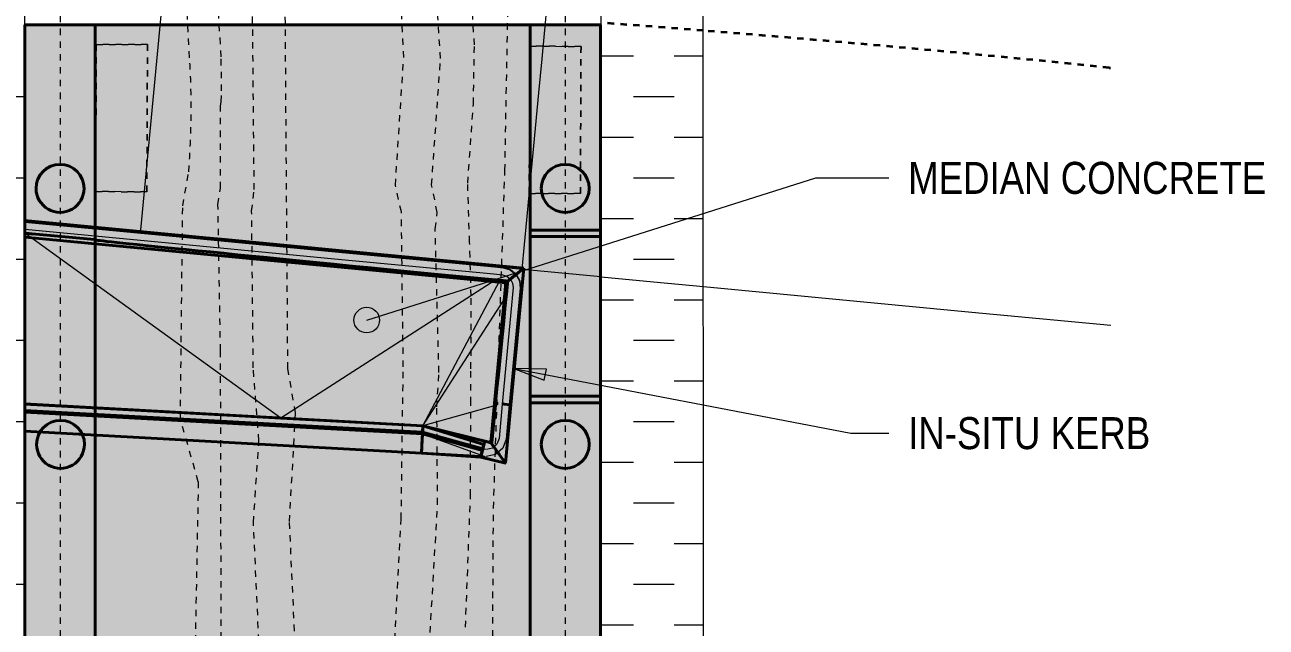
# Model space of a CAD drawing. Header units: metres. Extents: x 567 to 803, y 3 to 1697.
# Drawn here: x 716.77 to 736.19, y 1667.09 to 1676.5 of the extents above; entities that cross this region are included whole.
import ezdxf

# ---------------------------------------------------------------- set-up
doc = ezdxf.new("R2010")
doc.units = ezdxf.units.M
for name, pattern in [('ControlLine', [0.02, 0.0125, -0.0025, 0.0025, -0.0025]), ('Demolished', [0.007144, 0.004763, -0.002381]), ('JacobsDash', [0.0045, 0.003, -0.0015]), ('JacobsGridLine', [0.0145, 0.01, -0.001, 0.0025, -0.001])]:
    doc.linetypes.add(name, pattern=pattern)
for name, color, linetype, lineweight in [('BRIDGE-ABUTMENT-CONC', 7, 'Continuous', 40), ('D-BDGE', 7, 'Continuous', 13), ('D-BDGE-FLOOR', 7, 'Continuous', 40), ('D-BDGE-FLOOR-PAT', 7, 'Continuous', 40), ('D-BDGE-FNDN', 7, 'Continuous', 40), ('D-BDGE-FNDN-PILE-CONC', 7, 'Continuous', 40), ('D-BDGE-LINE', 7, 'Continuous', 9), ('D-ENHA-GEN-LINE-GRIDS', 7, 'Continuous', 9), ('D-ENHA-TEXT', 7, 'Continuous', 9)]:
    doc.layers.add(name, color=color, linetype=linetype, lineweight=lineweight)
doc.styles.add('Arial Narrow_1', font='ARIALN.TTF', dxfattribs={"height": 0.5})

# ---------------------------------------------------------------- blocks, each defined once
blk = doc.blocks.new('T2DPAA-T2D-PWA-RW-M2D-000002_ControlLinesMinor_rvt-4-DRG-2871033 - CONSTRUCTION SEQUENCE STAGE B6')
at = {"layer": 'D-BDGE', "color": 150, "linetype": 'ControlLine', "lineweight": 35, "true_color": 0x0080ff}
blk.add_line((597.318, 1675.829), (597.341, 1675.826), dxfattribs=at)
for start, end in [(85.44126, 85.76961), (84.13687, 85.44126)]:
    blk.add_arc((568.715, 1397.294), 280, start, end, dxfattribs=at)
blk = doc.blocks.new('T2DPAA-T2D-C3S-RW-M2D-100010_dwg-40802999-DRG-2871033 - CONSTRUCTION SEQUENCE STAGE B6')
at = {"color": 8, "lineweight": 18, "true_color": 0x808080}
blk.add_line((261.781, -114.547), (261.786, -114.548), dxfattribs=at)
at = {"color": 8, "lineweight": 18, "true_color": 0x808080, "flags": 128}
for points in [[(254.648, -104.376), (254.613, -107.875), (254.598, -109.375), (254.58, -111.175), (254.548, -114.375), (254.547, -114.475)], [(260.547, -114.535), (260.566, -112.597), (260.575, -111.767), (260.58, -111.235), (260.586, -110.61), (260.594, -109.873), (260.597, -109.535), (260.613, -107.935), (260.634, -105.88), (260.638, -105.473), (260.647, -104.536), (260.648, -104.436)], [(252.737, -114.457), (254.547, -114.475), (255.215, -114.482), (257.611, -114.506), (261.78, -114.547)], [(252.737, -114.457), (255.111, -114.481), (257.611, -114.506), (260.111, -114.531), (260.249, -114.532), (260.363, -114.556), (260.46, -114.622), (260.524, -114.72), (260.546, -114.835), (260.527, -116.662), (260.522, -117.203), (260.482, -117.349), (260.376, -117.457), (260.231, -117.5)], [(252.737, -114.462), (255.111, -114.486), (257.611, -114.511), (260.111, -114.536), (260.249, -114.537), (260.361, -114.561), (260.456, -114.626), (260.519, -114.722), (260.541, -114.835), (260.522, -116.662), (260.52, -117.203), (260.481, -117.348), (260.376, -117.457), (260.231, -117.5)], [(252.747, -114.572), (255.11, -114.596), (257.61, -114.621), (260.11, -114.646), (260.248, -114.647), (260.318, -114.662), (260.378, -114.703), (260.417, -114.763), (260.431, -114.834), (260.412, -116.661), (260.41, -117.202), (260.385, -117.294), (260.319, -117.362), (260.228, -117.39)], [(252.757, -114.692), (255.109, -114.716), (257.609, -114.741), (260.108, -114.766), (260.246, -114.767), (260.271, -114.772), (260.292, -114.787), (260.306, -114.808), (260.311, -114.833), (260.292, -116.659), (260.29, -117.201), (260.281, -117.234), (260.258, -117.259), (260.224, -117.27)], [(261.786, -114.548), (262.611, -114.556), (263.393, -114.564)], [(263.393, -114.564), (267.61, -114.606), (269.795, -114.628)], [(252.978, -117.292), (256.984, -117.172), (259.207, -117.105), (260.211, -117.265)], [(252.986, -117.392), (256.987, -117.272), (259.21, -117.205), (260.214, -117.385)], [(252.989, -117.417), (256.987, -117.297), (259.21, -117.23), (260.218, -117.5)], [(253.014, -117.716), (256.996, -117.597), (259.219, -117.53), (260.218, -117.5)]]:
    blk.add_lwpolyline(points, dxfattribs=at)
blk = doc.blocks.new('T2DPAA-T2D-PWC-RW-M2D-100010_RoadDesign_rvt-1-DRG-2871033 - CONSTRUCTION SEQUENCE STAGE B6')
at = {"color": 8, "lineweight": 18, "true_color": 0x808080, "rotation": 355.1443168073812}
blk.add_blockref('T2DPAA-T2D-C3S-RW-M2D-100010_dwg-40802999-DRG-2871033 - CONSTRUCTION SEQUENCE STAGE B6', (338.221, 1808.858), dxfattribs=at)
blk = doc.blocks.new('01_SFO_FRP_Pile_CastInPlace_CS - CAST-IN-PLACE PILE - 0750-7668704-DRG-2871033 - CONSTRUCTION SEQUENCE STAGE B6')
at = {"layer": 'D-BDGE-FNDN-PILE-CONC'}
for start, end in [(90, 270), (90, 270), (270, 90), (270, 90)]:
    blk.add_arc((0, 0), 0.375, start, end, dxfattribs=at)
blk = doc.blocks.new('Median Kerb - Median Kerb-6104980-DRG-2871033 - CONSTRUCTION SEQUENCE STAGE B6')
at = {"layer": 'D-BDGE-FLOOR', "color": 252, "true_color": 0x888888}
for p, q in [((436.871, 1713.704), (443.101, 1713.89)), ((443.101, 1713.889), (436.871, 1713.703)), ((443.104, 1713.79), (436.88, 1713.604)), ((443.101, 1713.89), (443.101, 1713.889)), ((443.104, 1713.79), (443.101, 1713.89)), ((443.101, 1713.89), (444.084, 1713.734)), ((443.101, 1713.89), (444.077, 1713.678)), ((443.101, 1713.889), (443.114, 1713.465)), ((443.101, 1713.889), (444.082, 1713.732)), ((443.105, 1713.765), (443.104, 1713.79)), ((443.104, 1713.79), (444.066, 1713.61)), ((436.871, 1713.703), (436.87, 1713.703)), ((436.87, 1713.703), (436.879, 1713.604)), ((436.907, 1713.278), (436.871, 1713.703)), ((436.879, 1713.604), (436.882, 1713.578)), ((443.105, 1713.765), (436.882, 1713.578)), ((443.114, 1713.465), (443.105, 1713.765)), ((444.062, 1713.583), (443.105, 1713.764)), ((444.042, 1713.481), (444.082, 1713.732)), ((444.077, 1713.678), (444.066, 1713.61)), ((444.082, 1713.732), (444.084, 1713.734)), ((444.084, 1713.734), (444.083, 1713.717)), ((436.882, 1713.578), (436.907, 1713.279)), ((443.114, 1713.465), (436.907, 1713.278)), ((443.114, 1713.465), (436.907, 1713.279)), ((444.045, 1713.489), (443.114, 1713.465)), ((443.114, 1713.464), (444.044, 1713.482)), ((444.042, 1713.481), (443.114, 1713.464)), ((443.114, 1713.465), (443.114, 1713.465)), ((444.044, 1713.482), (444.042, 1713.481)), ((444.062, 1713.583), (444.045, 1713.489)), ((436.907, 1713.279), (436.907, 1713.278))]:
    blk.add_line(p, q, dxfattribs=at)
at = {"layer": 'D-BDGE-FLOOR', "color": 252, "true_color": 0x888888, "flags": 128}
for points in [[(443.101, 1713.889), (443.101, 1713.889), (443.101, 1713.89), (443.101, 1713.89)], [(443.101, 1713.89), (443.103, 1713.84), (443.104, 1713.79)], [(443.114, 1713.464), (443.112, 1713.535), (443.11, 1713.606), (443.108, 1713.676), (443.106, 1713.747), (443.104, 1713.818), (443.101, 1713.889)], [(444.066, 1713.61), (444.065, 1713.6), (444.063, 1713.591), (444.062, 1713.583)], [(444.083, 1713.717), (444.082, 1713.714), (444.082, 1713.71), (444.081, 1713.703), (444.08, 1713.696), (444.079, 1713.687), (444.077, 1713.678)], [(443.114, 1713.464), (443.114, 1713.464), (443.114, 1713.464)], [(444.045, 1713.489), (444.045, 1713.486), (444.044, 1713.484), (444.044, 1713.483), (444.044, 1713.482)]]:
    blk.add_lwpolyline(points, dxfattribs=at)
at = {"layer": 'D-BDGE-FLOOR', "color": 252, "true_color": 0x888888}
for points in [[(443.105, 1713.764), (443.105, 1713.768), (443.105, 1713.777), (443.104, 1713.785), (443.104, 1713.79)], [(443.114, 1713.465), (443.113, 1713.515), (443.11, 1713.614), (443.107, 1713.714), (443.105, 1713.764)], [(443.114, 1713.465), (443.114, 1713.465), (443.114, 1713.464), (443.114, 1713.464), (443.114, 1713.464)]]:
    blk.add_open_spline(points, degree=3, dxfattribs=at)

msp = doc.modelspace()

# ---------------------------------------------------------------- hatches: boundary and pattern name
at = {"layer": 'D-BDGE-FLOOR-PAT', "lineweight": 5, "true_color": 0xe1e1e1}
for points in [[(716.776, 1666.038), (725.776, 1666.038), (722.127, 1670.28), (716.777, 1670.574), (716.777, 1673.241), (717.862, 1673.144), (717.899, 1673.134), (718.002, 1673.121), (718.414, 1673.077), (719.482, 1672.968), (719.845, 1672.932), (716.776, 1676.499), (716.776, 1667.416)], [(725.776, 1666.038), (725.776, 1676.499), (716.777, 1676.498), (719.845, 1672.932), (721.896, 1672.73), (724.327, 1672.493), (724.243, 1671.665), (724.125, 1670.457), (724.08, 1669.965), (722.996, 1670.233), (722.127, 1670.28), (724.591, 1667.416)], [(720.779, 1670.354), (724.142, 1672.512), (720.565, 1672.861), (718.804, 1673.037), (718.06, 1673.115), (717.89, 1673.136), (717.862, 1673.144), (716.777, 1673.241), (719.289, 1671.429)], [(723, 1670.233), (724.203, 1672.506), (724.142, 1672.512), (720.779, 1670.354), (722.907, 1670.238)], [(723, 1670.233), (724.303, 1672.252), (724.327, 1672.493), (724.203, 1672.506), (723.069, 1670.363)], [(723, 1670.233), (724.134, 1670.552), (724.159, 1670.808), (724.285, 1672.079), (724.303, 1672.252), (723.116, 1670.414)], [(724.08, 1669.965), (724.134, 1670.552), (723, 1670.233), (723.614, 1670.081)]]:
    msp.add_hatch(color=254, dxfattribs=at).paths.add_polyline_path(points)
at = {"layer": 'D-BDGE-FLOOR-PAT', "true_color": 0xe1e1e1}
msp.add_hatch(color=254, dxfattribs=at).paths.add_polyline_path([(720.779, 1670.354), (716.777, 1673.241), (716.777, 1670.574), (719.289, 1670.436)])
at = {"layer": 'D-BDGE-LINE'}
h = msp.add_hatch(dxfattribs=at)
h.set_pattern_fill('FP_1', color=256, style=0, pattern_type=2)
h.set_pattern_definition([(0, (300.2088, -30.867), (0.635, 0.635), [0.635, -0.635])])
h.paths.add_polyline_path([(726.846, 1653.958), (727.726, 1653.958), (727.726, 1655.008), (727.436, 1656.368), (726.587, 1656.369), (726.589, 1658.369), (727.394, 1658.368), (727.377, 1688.993), (725.777, 1688.997), (725.796, 1655.008), (726.846, 1655.008), (726.846, 1654.093)])
h.paths.add_polyline_path([(716.776, 1654.11), (716.777, 1688.813), (715.177, 1688.965), (715.176, 1654.11), (715.672, 1654.11)])
at = {"layer": 'D-ENHA-TEXT'}
h = msp.add_hatch(color=256, dxfattribs=at)
edge = h.paths.add_edge_path()
edge.add_arc((722.122, 1671.885), 0.2, 0, 360)
msp.add_hatch(color=256, dxfattribs=at).paths.add_polyline_path([(724.424, 1671.127), (724.898, 1670.946), (724.931, 1671.119)])

# ---------------------------------------------------------------- linework, layer by layer
at = {"layer": 'BRIDGE-ABUTMENT-CONC'}
for p, q in [((716.776, 1676.5), (716.776, 1666.038)), ((716.776, 1666.038), (716.776, 1676.5)), ((717.876, 1666.037), (717.876, 1676.5)), ((717.876, 1676.5), (717.876, 1666.037)), ((724.676, 1673.292), (724.676, 1676.498)), ((725.176, 1676.498), (724.676, 1676.498)), ((724.676, 1676.498), (724.676, 1676.498)), ((724.676, 1676.498), (725.176, 1676.498)), ((724.676, 1666.043), (724.676, 1676.498)), ((725.776, 1676.498), (725.176, 1676.498)), ((725.176, 1676.498), (725.776, 1676.498)), ((725.776, 1676.497), (725.776, 1676.498)), ((725.776, 1676.498), (725.776, 1676.498)), ((725.776, 1676.498), (725.776, 1676.497)), ((725.776, 1673.292), (725.776, 1676.497)), ((725.776, 1676.497), (725.776, 1666.043)), ((725.776, 1673.292), (724.676, 1673.292)), ((724.676, 1673.292), (724.676, 1673.193)), ((725.776, 1673.193), (725.776, 1673.292)), ((724.676, 1673.193), (724.676, 1670.694)), ((724.676, 1673.193), (725.776, 1673.193)), ((725.776, 1670.694), (725.776, 1673.193)), ((724.676, 1670.694), (724.676, 1670.593)), ((724.676, 1670.694), (725.776, 1670.694)), ((725.776, 1670.593), (725.776, 1670.694)), ((724.676, 1666.043), (724.676, 1670.593)), ((724.676, 1670.593), (725.776, 1670.593)), ((725.776, 1666.043), (725.776, 1670.593))]:
    msp.add_line(p, q, dxfattribs=at)
at = {"layer": 'D-BDGE', "lineweight": 15}
for p, q in [((725.777, 1688.997), (725.796, 1655.008)), ((727.394, 1658.368), (727.377, 1688.993)), ((716.776, 1654.11), (716.777, 1688.813))]:
    msp.add_line(p, q, dxfattribs=at)
at = {"layer": 'D-BDGE', "color": 8, "linetype": 'JacobsDash', "lineweight": 15, "true_color": 0x808080}
for p, q in [((720.813, 1680.826), (720.883, 1671.126)), ((724.283, 1674.223), (724.366, 1678.762)), ((719.352, 1675.985), (719.245, 1677.958)), ((720.362, 1673.927), (720.327, 1677.707)), ((722.7, 1675.986), (722.627, 1677.444)), ((723.277, 1675.971), (723.198, 1677.149)), ((719.847, 1675.999), (719.785, 1676.987)), ((723.806, 1676.185), (723.763, 1676.864)), ((723.79, 1675.261), (723.806, 1676.185)), ((719.851, 1675.465), (719.847, 1675.999)), ((722.57, 1673.99), (722.7, 1675.986)), ((723.136, 1673.997), (723.277, 1675.971)), ((719.844, 1675.295), (719.851, 1675.465)), ((719.836, 1675.23), (719.844, 1675.295)), ((719.836, 1673.945), (719.836, 1675.23)), ((723.701, 1674.024), (723.79, 1675.261)), ((719.244, 1673.669), (719.338, 1674.201)), ((724.104, 1668.946), (724.283, 1674.223)), ((722.664, 1673.575), (722.57, 1673.99)), ((723.225, 1673.566), (723.136, 1673.997)), ((723.731, 1673.104), (723.701, 1674.024)), ((719.795, 1673.691), (719.836, 1673.945)), ((720.322, 1673.585), (720.362, 1673.927)), ((719.208, 1670.339), (719.244, 1673.669)), ((719.836, 1671.411), (719.795, 1673.691)), ((720.348, 1671.14), (720.322, 1673.585)), ((722.693, 1671.155), (722.664, 1673.575)), ((723.193, 1673.308), (723.225, 1673.566)), ((723.251, 1671.068), (723.193, 1673.308)), ((723.755, 1672.265), (723.731, 1673.104)), ((723.752, 1671.125), (723.755, 1672.265)), ((719.85, 1665.106), (719.836, 1671.411)), ((720.436, 1670.003), (720.348, 1671.14)), ((720.883, 1671.126), (721.003, 1670.436)), ((722.661, 1668.776), (722.693, 1671.155)), ((723.749, 1670.585), (723.752, 1671.125)), ((723.219, 1670.529), (723.251, 1671.068)), ((723.23, 1669.009), (723.219, 1670.529)), ((723.745, 1669.145), (723.749, 1670.585)), ((719.488, 1669.358), (719.208, 1670.339)), ((721.003, 1670.436), (720.909, 1668.724)), ((720.35, 1668.721), (720.436, 1670.003)), ((719.488, 1669.358), (719.178, 1653.302)), ((723.666, 1667.086), (723.745, 1669.145)), ((723.114, 1667.003), (723.23, 1669.009)), ((724.042, 1658.341), (724.104, 1668.946)), ((722.564, 1666.893), (722.661, 1668.776)), ((720.435, 1666.873), (720.35, 1668.721)), ((720.909, 1668.724), (720.995, 1666.866))]:
    msp.add_line(p, q, dxfattribs=at)
msp.add_arc((706.732, 1675.19), 12.645, 355.5103, 3.6053, dxfattribs=at)
at = {"layer": 'D-BDGE-FLOOR', "color": 252, "true_color": 0x888888}
for p, q in [((716.776, 1654.11), (716.776, 1676.499)), ((716.777, 1676.499), (725.776, 1676.499)), ((725.776, 1676.499), (725.776, 1654.108)), ((716.776, 1673.183), (716.776, 1673.439)), ((716.776, 1673.433), (716.776, 1673.339)), ((719.143, 1673.214), (716.777, 1673.439)), ((724.577, 1672.698), (716.777, 1673.439)), ((716.776, 1673.311), (716.776, 1673.242)), ((716.777, 1670.574), (716.777, 1673.241)), ((716.777, 1673.241), (717.862, 1673.144)), ((719.907, 1673.142), (719.143, 1673.214)), ((716.776, 1673.202), (716.776, 1673.183)), ((724.298, 1672.468), (716.777, 1673.183)), ((716.777, 1673.183), (724.298, 1672.468)), ((716.777, 1673.183), (724.299, 1672.468)), ((717.89, 1673.136), (717.862, 1673.144)), ((721.631, 1672.978), (719.907, 1673.142)), ((724.576, 1672.698), (721.631, 1672.978)), ((724.577, 1672.698), (724.299, 1672.468)), ((724.374, 1670.561), (724.577, 1672.698)), ((724.465, 1672.608), (724.569, 1672.692)), ((724.576, 1672.698), (724.577, 1672.698)), ((724.119, 1670.585), (724.298, 1672.468)), ((724.298, 1672.468), (724.119, 1670.585)), ((724.299, 1672.468), (724.12, 1670.584)), ((724.317, 1672.486), (724.298, 1672.468)), ((724.298, 1672.468), (724.317, 1672.486)), ((724.299, 1672.468), (724.298, 1672.468)), ((724.36, 1672.521), (724.435, 1672.583)), ((716.777, 1670.574), (720.779, 1670.354)), ((724.064, 1669.969), (724.119, 1670.585)), ((724.119, 1670.585), (724.064, 1669.969)), ((724.12, 1670.584), (724.065, 1669.967)), ((724.137, 1670.584), (724.119, 1670.585)), ((724.119, 1670.585), (724.137, 1670.584)), ((724.12, 1670.584), (724.119, 1670.585)), ((724.272, 1670.572), (724.366, 1670.563)), ((724.292, 1669.648), (724.374, 1670.561)), ((724.373, 1670.562), (724.374, 1670.561)), ((720.779, 1670.354), (723, 1670.233)), ((724.08, 1669.965), (724.125, 1670.457)), ((723, 1670.233), (724.08, 1669.965)), ((723.968, 1669.991), (723.907, 1669.744)), ((723.937, 1669.872), (723.954, 1669.939)), ((723.963, 1669.976), (723.968, 1669.993)), ((723.968, 1669.993), (723.968, 1669.991)), ((724.064, 1669.969), (723.968, 1669.993)), ((724.065, 1669.967), (723.968, 1669.991)), ((724.079, 1669.947), (724.064, 1669.969)), ((724.064, 1669.969), (724.065, 1669.967)), ((724.065, 1669.967), (724.292, 1669.648)), ((723.907, 1669.744), (723.907, 1669.746)), ((723.907, 1669.744), (724.292, 1669.648)), ((723.908, 1669.752), (723.931, 1669.845)), ((724.176, 1669.812), (724.114, 1669.899)), ((724.285, 1669.659), (724.2, 1669.778)), ((724.292, 1669.648), (724.291, 1669.651))]:
    msp.add_line(p, q, dxfattribs=at)
at = {"layer": 'D-BDGE-FLOOR', "color": 252, "lineweight": 15, "true_color": 0x888888}
for p, q in [((720.779, 1670.354), (716.777, 1673.241)), ((724.142, 1672.512), (720.779, 1670.354)), ((723, 1670.233), (724.203, 1672.506)), ((723, 1670.233), (724.303, 1672.252)), ((724.134, 1670.552), (723, 1670.233))]:
    msp.add_line(p, q, dxfattribs=at)
at = {"layer": 'D-BDGE-FLOOR', "color": 252, "true_color": 0x888888, "flags": 128}
for points in [[(716.776, 1673.439), (716.776, 1673.439), (716.776, 1673.438), (716.776, 1673.436), (716.776, 1673.433)], [(716.776, 1673.339), (716.776, 1673.331), (716.776, 1673.321), (716.776, 1673.311)], [(716.776, 1673.242), (716.776, 1673.233), (716.776, 1673.224), (716.776, 1673.216), (716.776, 1673.21), (716.776, 1673.205), (716.776, 1673.202)], [(716.777, 1673.241), (716.777, 1673.232), (716.777, 1673.223), (716.777, 1673.216), (716.777, 1673.209), (716.777, 1673.205), (716.777, 1673.202)], [(716.897, 1673.23), (716.837, 1673.236), (716.777, 1673.241)], [(719.122, 1673.005), (718.957, 1673.021), (718.804, 1673.037), (718.662, 1673.051), (718.532, 1673.065), (718.414, 1673.077), (718.307, 1673.088), (718.213, 1673.098), (718.13, 1673.107), (718.06, 1673.115), (718.002, 1673.121), (717.955, 1673.127), (717.921, 1673.131), (717.899, 1673.134), (717.89, 1673.136)], [(719.886, 1672.928), (719.679, 1672.949), (719.482, 1672.968), (719.297, 1672.987), (719.122, 1673.005)], [(721.61, 1672.758), (721.335, 1672.785), (721.068, 1672.811), (720.812, 1672.837), (720.565, 1672.861), (720.329, 1672.884), (720.103, 1672.907), (719.886, 1672.928)], [(724.142, 1672.512), (723.796, 1672.545), (723.458, 1672.578), (723.128, 1672.61), (722.807, 1672.641), (722.494, 1672.672), (722.191, 1672.701), (721.896, 1672.73), (721.61, 1672.758)], [(724.203, 1672.506), (724.172, 1672.509), (724.142, 1672.512)], [(724.137, 1670.584), (724.159, 1670.808), (724.18, 1671.028), (724.202, 1671.245), (724.223, 1671.458), (724.243, 1671.665), (724.264, 1671.867), (724.284, 1672.063), (724.303, 1672.252)], [(724.125, 1670.457), (724.13, 1670.505), (724.134, 1670.552)], [(724.134, 1670.552), (724.136, 1670.568), (724.137, 1670.584)]]:
    msp.add_lwpolyline(points, dxfattribs=at)
at = {"layer": 'D-BDGE-FLOOR', "color": 252, "true_color": 0x888888}
for centre, major_axis, ratio, start_param, end_param in [((724.176, 1670.581), (-0.0398, 0.0037), 0.009593, 6.082839, 6.119992), ((723.954, 1669.938), (0.0096, 0.0388), 0.005293, 0.158143, 1.55223), ((723.911, 1669.765), (0.0048, 0.0194), 0.005293, 2.307659, 3.123027), ((723.937, 1669.871), (0.0096, 0.0388), 0.005293, 1.55223, 2.307659)]:
    msp.add_ellipse(centre, major_axis=major_axis, ratio=ratio, start_param=start_param, end_param=end_param, dxfattribs=at)
for points in [[(724.569, 1672.692), (724.57, 1672.693), (724.572, 1672.695), (724.574, 1672.697), (724.575, 1672.698), (724.576, 1672.698), (724.576, 1672.698)], [(724.327, 1672.493), (724.306, 1672.495), (724.265, 1672.5), (724.224, 1672.504), (724.203, 1672.506)], [(724.303, 1672.252), (724.305, 1672.272), (724.309, 1672.312), (724.315, 1672.373), (724.321, 1672.433), (724.325, 1672.473), (724.327, 1672.493)], [(724.327, 1672.493), (724.325, 1672.492), (724.322, 1672.49), (724.319, 1672.487), (724.318, 1672.486), (724.317, 1672.486)], [(724.435, 1672.583), (724.439, 1672.586), (724.446, 1672.592), (724.457, 1672.601), (724.463, 1672.606), (724.465, 1672.608)], [(724.244, 1670.575), (724.248, 1670.574), (724.255, 1670.574), (724.264, 1670.573), (724.269, 1670.572), (724.272, 1670.572)], [(724.366, 1670.563), (724.368, 1670.562), (724.372, 1670.562), (724.373, 1670.562), (724.373, 1670.562)], [(724.2, 1669.778), (724.198, 1669.781), (724.193, 1669.788), (724.185, 1669.8), (724.179, 1669.808), (724.176, 1669.812)], [(724.291, 1669.651), (724.291, 1669.651), (724.29, 1669.651), (724.289, 1669.653), (724.287, 1669.655), (724.286, 1669.658), (724.285, 1669.659)]]:
    msp.add_open_spline(points, degree=3, dxfattribs=at)
for points, knots in [([(724.317, 1672.486), (724.318, 1672.486), (724.32, 1672.488), (724.324, 1672.491), (724.328, 1672.495), (724.332, 1672.498), (724.336, 1672.501), (724.34, 1672.505), (724.345, 1672.509), (724.352, 1672.514), (724.357, 1672.518), (724.36, 1672.521)], [-1, -1, -1, -1, -0.833333, -0.666667, -0.583333, -0.5, -0.416667, -0.333333, -0.25, -0.166667, 0, 0, 0, 0]), ([(724.137, 1670.584), (724.138, 1670.584), (724.143, 1670.584), (724.155, 1670.583), (724.166, 1670.582), (724.173, 1670.581), (724.176, 1670.581)], [-1, -1, -1, -1, -0.666667, -0.333333, -0.166667, 0, 0, 0, 0]), ([(724.114, 1669.899), (724.111, 1669.903), (724.107, 1669.909), (724.102, 1669.916), (724.098, 1669.921), (724.095, 1669.926), (724.091, 1669.931), (724.088, 1669.935), (724.086, 1669.939), (724.084, 1669.942), (724.081, 1669.945), (724.08, 1669.947), (724.079, 1669.947)], [0, 0, 0, 0, 0.166667, 0.25, 0.333333, 0.416667, 0.5, 0.583333, 0.666667, 0.75, 0.833333, 1, 1, 1, 1])]:
    msp.add_open_spline(points, degree=3, knots=knots, dxfattribs=at)
at = {"layer": 'D-BDGE-FNDN', "color": 9, "linetype": 'Demolished', "lineweight": 13, "true_color": 0xc0c0c0}
for p, q in [((717.883, 1673.893), (717.893, 1676.193)), ((717.893, 1676.193), (717.883, 1673.893)), ((717.893, 1676.193), (718.693, 1676.19)), ((718.693, 1676.19), (717.893, 1676.193)), ((718.693, 1676.19), (718.683, 1673.89)), ((718.683, 1673.89), (718.693, 1676.19)), ((724.663, 1673.865), (724.673, 1676.165)), ((724.673, 1676.165), (724.663, 1673.865)), ((724.673, 1676.165), (725.473, 1676.161)), ((725.473, 1676.161), (724.673, 1676.165)), ((725.473, 1676.161), (725.463, 1673.861)), ((725.463, 1673.861), (725.473, 1676.161)), ((718.683, 1673.89), (717.883, 1673.893)), ((717.883, 1673.893), (718.683, 1673.89)), ((725.463, 1673.861), (724.663, 1673.865)), ((724.663, 1673.865), (725.463, 1673.861))]:
    msp.add_line(p, q, dxfattribs=at)
at = {"layer": 'D-BDGE-FNDN-PILE-CONC'}
for start, end in [(0, 180), (0, 180), (180, 0), (180, 0)]:
    msp.add_arc((725.226, 1673.943), 0.375, start, end, dxfattribs=at)
at = {"layer": 'D-ENHA-GEN-LINE-GRIDS', "linetype": 'JacobsGridLine', "lineweight": 18}
for p, q in [((717.326, 1690.839), (717.326, 1653.545)), ((725.226, 1690.839), (725.226, 1653.545))]:
    msp.add_line(p, q, dxfattribs=at)
at = {"layer": 'D-ENHA-TEXT'}
for p, q in [((722.122, 1671.885), (729.144, 1674.107)), ((729.144, 1674.107), (730.289, 1674.107)), ((724.424, 1671.127), (724.898, 1670.946)), ((724.931, 1671.119), (724.424, 1671.127)), ((724.424, 1671.127), (729.694, 1670.118)), ((724.898, 1670.946), (724.931, 1671.119)), ((729.694, 1670.118), (730.289, 1670.118))]:
    msp.add_line(p, q, dxfattribs=at)
msp.add_circle((722.122, 1671.885), 0.2, dxfattribs=at)

# ---------------------------------------------------------------- block references
at = {"lineweight": 5}
for name in ['T2DPAA-T2D-PWC-RW-M2D-100010_RoadDesign_rvt-1-DRG-2871033 - CONSTRUCTION SEQUENCE STAGE B6', 'T2DPAA-T2D-PWA-RW-M2D-000002_ControlLinesMinor_rvt-4-DRG-2871033 - CONSTRUCTION SEQUENCE STAGE B6']:
    msp.add_blockref(name, (136.415, 0), dxfattribs=at)
at = {"layer": 'D-BDGE-FLOOR', "color": 252, "true_color": 0x888888, "rotation": 355.1443168073812}
msp.add_blockref('Median Kerb - Median Kerb-6104980-DRG-2871033 - CONSTRUCTION SEQUENCE STAGE B6', (136.415, 0), dxfattribs=at)
at = {"layer": 'D-BDGE-FNDN'}
for p, rotation in [((717.326, 1673.943), 269.9999999999975), ((717.333, 1669.943), 269.999999999998), ((725.226, 1669.943), 89.99999999999821)]:
    msp.add_blockref('01_SFO_FRP_Pile_CastInPlace_CS - CAST-IN-PLACE PILE - 0750-7668704-DRG-2871033 - CONSTRUCTION SEQUENCE STAGE B6', p, dxfattribs=dict(at, rotation=rotation))

# ---------------------------------------------------------------- next in the draw order: texts
at = {"layer": 'D-ENHA-TEXT', "char_height": 0.5, "attachment_point": 1, "style": 'Arial Narrow_1', "bg_fill": 3, "box_fill_scale": 1, "bg_fill_color": 256, "bg_fill_true_color": 13158600, "bg_fill_transparency": 0}
for s, insert in [('MEDIAN CONCRETE', (730.589, 1674.357)), ('IN-SITU KERB', (730.589, 1670.368))]:
    msp.add_mtext(s, dxfattribs=dict(at, insert=insert))

doc.saveas('drawing.dxf')
